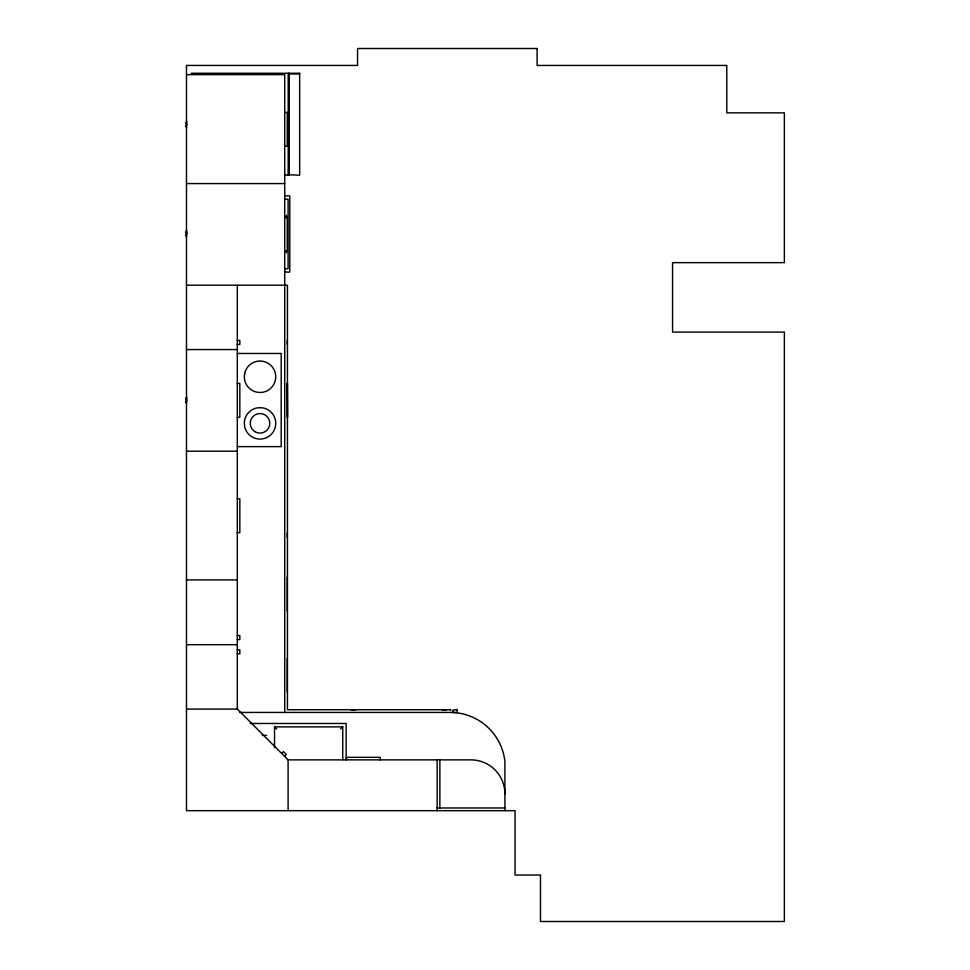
<?xml version="1.0" encoding="UTF-8"?>
<svg xmlns="http://www.w3.org/2000/svg" width="970" height="970" viewBox="0 0 970 970"><rect width="100%" height="100%" fill="white"/><g stroke="black" fill="none" stroke-linecap="round" stroke-linejoin="round"><path stroke-width="1.45" d="M289.133 73.271L288.66 174.721L299.657 175.231L299.657 73.271L289.133 73.271L289.133 175.231M285.168 175.231L288.66 174.721M281.639 753.399L283.434 751.604L286.308 754.478L284.513 756.273M340.628 728.979L342.749 726.87L342.749 759.692M299.657 73.271L298.906 73.975L289.133 73.975L288.199 73.271L191.284 73.271M186.482 74.629L284.719 74.629L284.719 712.441M284.719 112.435L287.265 112.435L287.265 146.312L284.719 146.312M186.652 124.099L186.652 124.803M186.482 127.87L186.652 121.141M186.482 183.572L284.719 183.572M284.719 195.855L289.8 195.855L289.8 272.073L284.719 272.073M284.719 199.25L288.102 199.25L288.102 268.69L284.719 268.69M284.719 217.45L287.265 217.45L287.265 251.327L284.719 251.327M186.652 233.042L186.652 233.928M186.482 236.995L186.652 230.096M186.482 285.204L287.435 285.204L287.435 709.737L450.711 709.737L450.711 710.525M237.298 340.421L239.833 340.421L239.833 344.483L237.298 344.483M186.482 349.564L237.298 349.564M237.335 353.48L281.191 353.48L281.191 446.636L237.335 446.636M237.298 383.441L239.833 383.441L239.833 417.318L237.298 417.318M186.652 399.882L186.652 400.586M186.482 403.653L186.652 396.924M186.482 451.183L237.298 451.183M237.298 498.822L239.833 498.822L239.833 532.688L237.298 532.688M186.482 579.914L237.298 579.914M237.298 635.544L239.833 635.544L239.833 639.618L237.298 639.618M186.482 644.698L237.298 644.698M237.298 649.779L239.833 649.779L239.833 653.841L237.298 653.841M186.482 709.058L237.298 709.058L288.102 759.874L470.911 759.874A33.986 33.986 0 0 1 504.909 793.86M351.286 709.907L355.347 709.907M442.308 709.907L446.37 709.907M239.651 712.441L450.711 712.441A54.999 54.999 0 0 1 504.909 761.559L504.909 810.678M250.284 723.474L346.132 723.474L346.132 759.704M274.534 747.749L274.534 726.87L342.749 726.87M262.227 735.333L266.58 735.333M437.155 807.974L504.909 807.974M274.534 726.87L276.656 728.979M287.459 383.211L287.654 417.088M439.871 759.874L439.871 807.974M437.155 759.874L437.155 810.678M380.325 759.874L380.325 757.327L346.448 757.327L346.448 759.874M288.199 73.271L288.199 175.231M288.102 759.874L288.102 810.678M287.265 340.421L287.265 344.483M287.265 383.32L287.265 417.197M287.265 533.124L287.265 537.198M287.265 576.944L287.265 610.821M287.265 658.242L287.265 692.119M286.417 215.17L286.417 217.704M286.417 250.878L286.417 252.77M237.298 285.204L237.298 709.058M185.634 122.572L185.634 123.396M185.634 125.603L185.634 126.427M185.634 231.527L185.634 232.509M185.634 234.558L185.634 235.54M185.634 398.355L185.634 399.179M185.634 401.386L185.634 402.211M244.646 373.426L244.307 377.524A15.738 15.738 0 0 0 256.674 392.147L260.772 392.498A15.738 15.738 0 0 0 275.747 377.403A15.738 15.738 0 0 0 262.009 361.167A15.738 15.738 0 0 0 244.646 373.426M260.772 407.63L256.674 407.97A15.738 15.738 0 0 0 244.307 422.605L244.646 426.703A15.738 15.738 0 0 0 262.009 438.961A15.738 15.738 0 0 0 275.747 422.726A15.738 15.738 0 0 0 260.772 407.63M537.089 48.5L357.554 48.5L357.554 65.439L186.482 65.439L186.482 810.678L515.07 810.678L515.07 875.037L540.472 875.037L540.472 921.5L784.366 921.5L784.366 332.079L672.574 332.079L672.574 262.64L784.366 262.64L784.366 112.859L726.772 112.859L726.772 65.439L537.089 65.439L537.089 48.5M457.088 709.907L453.026 709.907L453.026 712.441L457.088 712.441L457.088 709.907M254.746 431.565A9.761 9.761 0 0 0 269.769 423.817A9.761 9.761 0 0 0 255.546 414.675A9.761 9.761 0 0 0 254.746 431.565"/></g></svg>
